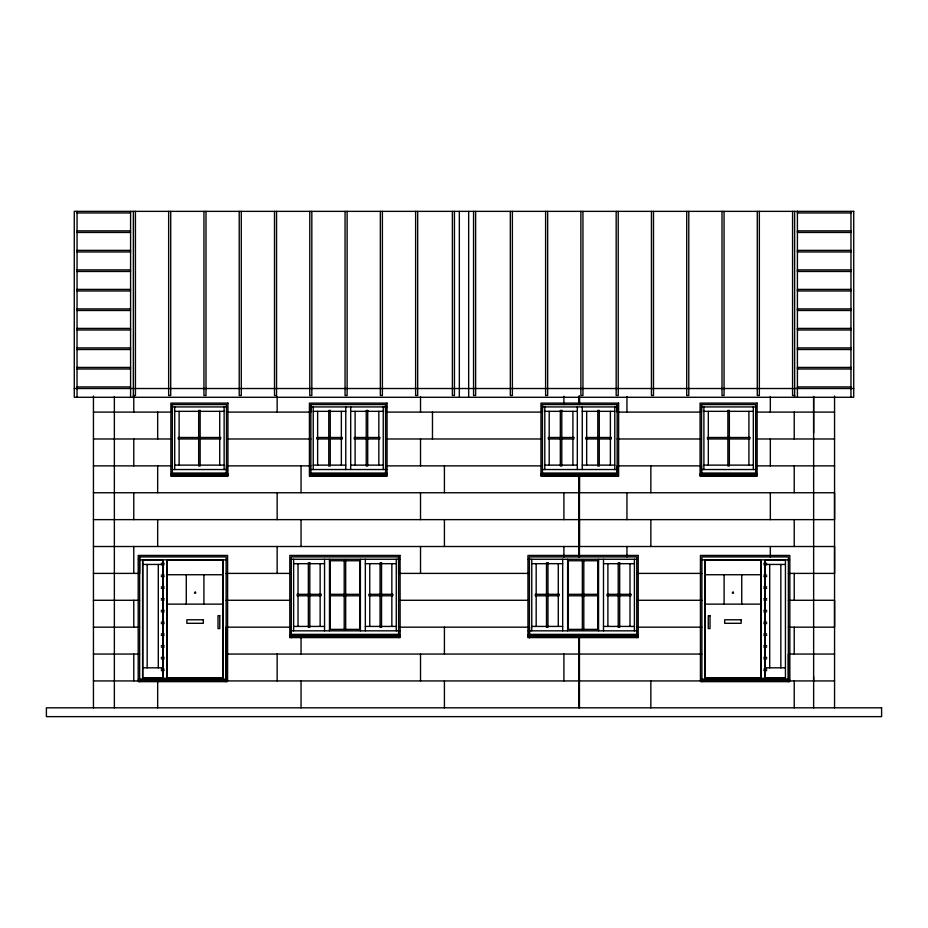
<?xml version="1.0" encoding="UTF-8"?>
<svg xmlns="http://www.w3.org/2000/svg" width="928" height="928" viewBox="0 0 928 928"><rect width="100%" height="100%" fill="white"/><g stroke="black" fill="none" stroke-linecap="round" stroke-linejoin="round"><path stroke-width="1.39" d="M226.119 681.639L226.119 556.916L139.652 556.916L139.652 573.4L93.438 573.4M310.88 465.868L226.478 465.868L226.478 476.296L226.478 404.573L172.353 404.573L172.353 412.102L93.438 412.102M226.119 680.932L226.13 627.166L291.276 627.166L291.276 637.594L291.276 556.916L398.611 556.916L398.611 637.594M385.584 476.296L385.584 404.573L310.88 404.573L310.88 412.102L226.478 412.102M385.584 404.573L385.584 412.102L542.439 412.102L542.439 404.573L617.143 404.573L617.143 476.296L617.143 465.868L701.556 465.868L701.556 476.296L701.556 404.573L755.682 404.573L755.682 476.296L755.682 465.868L834.562 465.868M398.611 556.916L398.611 573.4L529.412 573.4M529.412 627.166L529.412 637.594L529.412 627.166L398.611 627.166M578.886 556.916L578.886 546.511L93.438 546.511M578.886 404.573L578.886 396.279L578.886 403.135M579.443 519.634L579.443 546.511L834.562 546.511L834.562 573.4L788.371 573.4M579.443 404.573L579.443 396.279L579.443 403.135M617.143 404.573L617.143 412.102L701.556 412.102L701.556 404.573M788.371 680.932L788.371 654.054L834.562 654.054M813.636 680.932L813.636 676.686M813.636 433.121L813.636 396.488M77.059 212.953L130.558 212.953M850.941 212.953L797.442 212.953L797.442 211.364M77.059 230.875L130.558 230.875M850.941 230.875L797.442 230.875L797.442 232.452L850.941 232.452M77.059 232.452L130.558 232.452M77.059 250.374L130.558 250.374M850.941 250.374L797.442 250.374L797.442 251.964L850.941 251.964M77.059 251.964L130.558 251.964M77.059 269.886L130.558 269.886M850.941 269.886L797.442 269.886L797.442 271.475L850.941 271.475M77.059 271.475L130.558 271.475M77.059 289.397L130.558 289.397M850.941 289.397L797.442 289.397L797.442 290.974L850.941 290.974M77.059 290.974L130.558 290.974M77.059 308.908L130.558 308.908M850.941 308.908L797.442 308.908L797.442 310.486L850.941 310.486M77.059 310.486L130.558 310.486M77.059 328.408L130.558 328.408M850.941 328.408L797.442 328.408L797.442 329.997L850.941 329.997M77.059 329.997L130.558 329.997M77.059 347.919L130.558 347.919M850.941 347.919L797.442 347.919L797.442 349.508L850.941 349.508M77.059 349.508L130.558 349.508M77.059 367.43L130.558 367.43M850.941 367.43L797.442 367.43L797.442 369.008L850.941 369.008M77.059 369.008L130.558 369.008M77.059 386.93L130.558 386.93M850.941 386.93L797.442 386.93L797.442 388.519M74.275 388.519L853.725 388.519M133.377 395.479L135.43 395.479L135.43 211.364M794.623 395.479L792.57 395.479L792.57 211.364M172.353 406.928L226.478 406.928M309.708 406.928L386.767 406.928M542.439 406.928L617.143 406.928M701.556 406.928L755.682 406.928M174.708 411.336L224.124 411.336M313.235 411.336L345.773 411.336M350.703 411.336L383.241 411.336M544.794 411.336L577.32 411.336M582.262 411.336L614.788 411.336M703.9 411.336L753.327 411.336M755.682 412.102L834.562 412.102M93.438 438.979L172.353 438.979M226.478 438.979L310.88 438.979M385.584 438.979L542.439 438.979M617.143 438.979L701.556 438.979M755.682 438.979L834.562 438.979M174.708 465.125L224.124 465.125M313.235 465.125L345.773 465.125M350.703 465.125L383.241 465.125M544.794 465.125L577.32 465.125M582.262 465.125L614.788 465.125M703.9 465.125L753.327 465.125M93.438 465.868L172.353 465.868M385.584 465.868L542.439 465.868M172.353 469.533L226.478 469.533M309.708 469.533L386.767 469.533M542.439 469.533L617.143 469.533M701.556 469.533L755.682 469.533M172.353 473.06L226.478 473.06M309.708 473.06L386.767 473.06M542.439 473.06L617.143 473.06M701.556 473.06L755.682 473.06M172.353 473.79L171.17 473.79L171.17 475.53L227.65 475.53L227.65 473.79L226.478 473.79M310.88 473.79L309.708 473.79L309.708 475.53L386.767 475.53L386.767 473.79L385.584 473.79M542.439 473.79L541.268 473.79L541.268 475.53L618.326 475.53L618.326 473.79L617.143 473.79M701.556 473.79L700.373 473.79L700.373 475.53L756.854 475.53L756.854 473.79L755.682 473.79M171.17 474.115L227.65 474.115M309.708 474.115L386.767 474.115M541.268 474.115L618.326 474.115M700.373 474.115L756.854 474.115M171.17 474.823L227.65 474.823M309.708 474.823L386.767 474.823M541.268 474.823L618.326 474.823M700.373 474.823L756.854 474.823M93.438 492.745L578.886 492.745L578.886 476.296L578.886 555.478M93.438 519.634L834.562 519.634L834.562 492.745L579.443 492.745L579.443 476.296L579.443 556.916M291.276 559.271L399.794 559.271M528.241 559.271L636.759 559.271M138.481 559.862L227.302 559.862M700.733 559.862L789.542 559.862M785.25 560.036L765.298 560.036L765.298 678.113L785.25 678.113M329.486 560.744L360.4 560.744M567.623 560.744L598.548 560.744M161.31 563.331L164.163 563.331M763.837 563.331L766.69 563.331M293.631 563.679L324.545 563.679M365.342 563.679L396.268 563.679M531.767 563.679L562.681 563.679M603.49 563.679L634.404 563.679M142.773 564.444L162.702 564.444M765.298 564.444L785.25 564.444M161.31 564.804L164.163 564.804M763.837 564.804L766.69 564.804M226.119 573.4L291.276 573.4M636.759 573.4L701.904 573.4M167.179 574.734L223.01 574.734M705.025 574.734L760.821 574.734M161.31 575.093L164.163 575.093M763.837 575.093L766.69 575.093M161.31 576.566L164.163 576.566M763.837 576.566L766.69 576.566M161.31 586.856L164.163 586.856M763.837 586.856L766.69 586.856M161.31 588.317L164.163 588.317M763.837 588.317L766.69 588.317M330.194 594.314L359.693 594.314M568.33 594.314L597.841 594.314M330.194 595.788L359.693 595.788M568.33 595.788L597.841 595.788M161.31 598.606L164.163 598.606M763.837 598.606L766.69 598.606M161.31 600.08L164.163 600.08M763.837 600.08L766.69 600.08M93.438 600.277L139.652 600.277M226.13 600.277L291.276 600.277M398.611 600.277L529.412 600.277M636.759 600.277L701.904 600.277M788.371 600.277L834.562 600.277L834.562 627.166L788.371 627.166M167.179 604.128L223.01 604.128M705.025 604.128L760.821 604.128M161.31 610.369L164.163 610.369M763.837 610.369L766.69 610.369M161.31 611.842L164.163 611.842M763.837 611.842L766.69 611.842M161.31 622.131L164.163 622.131M763.837 622.131L766.69 622.131M161.31 623.604L164.163 623.604M763.837 623.604L766.69 623.604M293.631 626.423L324.545 626.423M365.342 626.423L396.268 626.423M531.767 626.423L562.681 626.423M603.49 626.423L634.404 626.423M93.438 627.166L139.652 627.166M636.759 627.166L701.904 627.166M329.486 629.37L360.4 629.37M567.623 629.37L598.548 629.37M291.276 630.831L399.794 630.831M528.241 630.831L636.759 630.831M161.31 633.894L164.163 633.894M763.837 633.894L766.69 633.894M291.276 634.358L399.794 634.358M528.241 634.358L636.759 634.358M291.276 635.088L290.093 635.088L290.093 636.828L399.794 636.828L399.794 635.088L398.611 635.088M529.412 635.088L528.241 635.088L528.241 636.828L637.93 636.828L637.93 635.088L636.759 635.088M161.31 635.367L164.163 635.367M763.837 635.367L766.69 635.367M290.093 635.425L399.794 635.425M528.241 635.425L637.93 635.425M290.093 636.132L399.794 636.132M528.241 636.132L637.93 636.132M161.31 645.656L164.163 645.656M763.837 645.656L766.69 645.656M161.31 647.118L164.163 647.118M763.837 647.118L766.69 647.118M93.438 654.054L139.652 654.054M226.119 654.054L578.886 654.054L578.886 637.594L578.886 707.82M579.443 654.054L701.904 654.054M161.31 657.407L164.163 657.407M763.837 657.407L766.69 657.407M161.31 658.88L164.163 658.88M763.837 658.88L766.69 658.88M142.773 667.824L162.702 667.824M765.298 667.824L785.25 667.824M161.31 669.169L164.163 669.169M763.837 669.169L766.69 669.169M161.31 670.642L164.163 670.642M763.837 670.642L766.69 670.642M142.599 678.287L223.184 678.287M704.851 678.287L785.436 678.287M138.481 679.168L227.302 679.168M700.733 679.168L789.542 679.168M139.652 679.888L138.481 679.888L138.481 681.639L227.302 681.639L227.302 679.888L226.119 679.888M701.904 679.888L700.733 679.888L700.733 681.639L789.542 681.639L789.542 679.888L788.371 679.888M138.481 680.224L227.302 680.224M700.733 680.224L789.542 680.224M93.438 680.932L139.107 680.932M227.174 680.932L701.545 680.932M789.02 680.932L834.562 680.932M850.964 211.364L850.964 397.277M834.562 396.047L834.562 707.82M813.636 396.778L813.636 707.82M797.419 211.364L797.419 397.277M794.623 211.364L794.646 397.277M794.229 412.102L794.229 438.979M794.229 465.868L794.229 492.745M794.229 519.634L794.229 546.511M794.229 573.4L794.229 600.277M794.229 627.166L794.229 654.054M794.229 680.932L794.229 707.82M789.844 680.932L789.844 555.443L700.431 555.443L700.431 680.932M788.371 681.639L788.371 556.916L701.904 556.916L701.904 681.639M785.436 559.862L785.436 679.168M780.842 564.444L780.842 667.824M770.333 396.534L770.333 412.102M770.333 438.979L770.333 465.868M770.333 492.745L770.333 519.634M770.333 546.511L770.333 556.916M769.706 564.444L769.706 667.824M765.113 559.862L765.113 678.287M760.995 559.862L760.995 678.287M759.348 211.364L759.348 395.479L757.283 395.479L757.283 211.364M753.327 406.928L753.327 469.533M748.919 411.336L748.919 465.125M741.739 574.734L741.739 604.128M724.06 211.364L724.06 395.479L722.007 395.479L722.007 211.364M724.107 574.734L724.107 604.128M708.319 411.336L708.319 465.125M704.851 559.862L704.851 679.168M703.9 406.928L703.9 469.533M688.785 211.364L688.785 395.479L686.72 395.479L686.72 211.364M653.498 211.364L653.498 395.479L651.444 395.479L651.444 211.364M650.853 465.868L650.853 492.745M650.853 519.634L650.853 546.511M650.853 680.932L650.853 707.82M636.759 637.594L636.759 556.916L529.412 556.916L529.412 637.594M634.404 559.271L634.404 630.831M629.996 563.679L629.996 626.423M626.957 396.534L626.957 412.102M626.957 492.745L626.957 519.634M626.957 546.511L626.957 556.916M618.222 211.364L618.222 395.479L616.169 395.479L616.169 211.364M614.788 406.928L614.788 469.533M610.38 411.336L610.38 465.125M607.898 563.679L607.898 626.423M603.49 559.271L603.49 630.831M598.548 559.271L598.548 630.831M597.841 559.978L597.841 630.124M586.67 411.336L586.67 465.125M582.946 211.364L582.946 395.479L580.882 395.479L580.882 211.364M582.262 406.928L582.262 469.533M579.443 637.594L579.443 707.82M577.32 406.928L577.32 469.533M572.912 411.336L572.912 465.125M568.33 559.978L568.33 630.124M567.623 559.271L567.623 630.831M563.899 396.279L563.899 404.573M563.899 492.745L563.899 519.634M563.899 546.511L563.899 556.916M563.899 654.054L563.899 680.932M562.681 559.271L562.681 630.831M558.273 563.679L558.273 626.423M549.202 411.336L549.202 465.125M547.659 211.364L547.659 395.479L545.606 395.479L545.606 211.364M544.794 406.928L544.794 469.533M542.439 404.573L542.439 476.296M536.175 563.679L536.175 626.423M531.767 559.271L531.767 630.831M512.384 211.364L512.384 395.479L510.319 395.479L510.319 211.364M475.623 211.364L475.623 395.479L473.558 395.479L473.558 211.364M468.663 211.364L468.663 397.219M459.337 211.364L459.337 397.219M454.442 211.364L454.442 395.479L452.377 395.479L452.377 211.364M444.419 465.868L444.419 492.745M444.419 519.634L444.419 546.511M444.419 627.166L444.419 654.054M444.419 680.932L444.419 707.82M432.471 412.102L432.471 438.979M420.523 396.534L420.523 412.102M420.523 438.979L420.523 465.868M420.523 492.745L420.523 519.634M420.523 546.511L420.523 573.4M420.523 654.054L420.523 680.932M417.681 211.364L417.681 395.479L415.616 395.479L415.616 211.364M396.268 559.271L396.268 630.831M391.848 563.679L391.848 626.423M383.241 406.928L383.241 469.533M382.394 211.364L382.394 395.479L380.341 395.479L380.341 211.364M378.833 411.336L378.833 465.125M369.75 563.679L369.75 626.423M365.342 559.271L365.342 630.831M360.4 559.271L360.4 630.831M359.693 559.978L359.693 630.124M355.111 411.336L355.111 465.125M350.703 406.928L350.703 469.533M347.118 211.364L347.118 395.479L345.054 395.479L345.054 211.364M345.773 406.928L345.773 469.533M341.353 411.336L341.353 465.125M330.194 559.978L330.194 630.124M329.486 559.271L329.486 630.831M324.545 559.271L324.545 630.831M320.137 563.679L320.137 626.423M317.643 411.336L317.643 465.125M313.235 406.928L313.235 469.533M311.831 211.364L311.831 395.479L309.778 395.479L309.778 211.364M310.88 404.573L310.88 476.296M301.043 465.868L301.043 492.745M301.043 519.634L301.043 546.511M301.043 637.594L301.043 654.054M301.043 680.932L301.043 707.82M298.039 563.679L298.039 626.423M293.631 559.271L293.631 630.831M277.147 396.534L277.147 412.102M277.147 492.745L277.147 519.634M277.147 546.511L277.147 573.4M277.147 654.054L277.147 680.932M276.556 211.364L276.556 395.479L274.502 395.479L274.502 211.364M241.28 211.364L241.28 395.479L239.215 395.479L239.215 211.364M227.592 680.932L227.592 555.443L138.191 555.443L138.191 680.932M224.124 406.928L224.124 469.533M223.184 559.862L223.184 679.168M219.716 411.336L219.716 465.125M205.993 211.364L205.993 395.479L203.94 395.479L203.94 211.364M203.916 574.734L203.916 604.128M186.273 574.734L186.273 604.128M179.116 411.336L179.116 465.125M174.708 406.928L174.708 469.533M172.353 404.573L172.353 476.296M170.717 211.364L170.717 395.479L168.652 395.479L168.652 211.364M167.005 559.862L167.005 678.287M162.887 559.862L162.887 678.287M158.294 564.444L158.294 667.824M157.667 412.102L157.667 438.979M157.667 465.868L157.667 492.745M157.667 519.634L157.667 546.511M157.667 680.932L157.667 707.82M147.181 564.444L147.181 667.824M142.599 559.862L142.599 679.168M139.652 556.916L139.652 681.639M133.771 396.534L133.771 412.102M133.771 438.979L133.771 465.868M133.771 492.745L133.771 519.634M133.771 546.511L133.771 573.4M133.771 600.277L133.771 627.166M133.771 654.054L133.771 680.932M133.377 211.364L133.354 397.277M130.581 211.364L130.581 397.277M114.364 396.488L114.364 707.82M93.438 396.047L93.438 707.82M77.059 211.364L77.036 397.277M853.725 211.364L74.275 211.364L74.275 397.277L853.725 397.277L853.725 211.364M227.952 403.112L170.88 403.112L170.88 476.296L227.952 476.296L227.952 403.112M387.057 403.112L309.418 403.112L309.418 476.296L387.057 476.296L387.057 403.112M618.616 403.112L540.966 403.112L540.966 476.296L618.616 476.296L618.616 403.112M757.144 403.112L700.083 403.112L700.083 476.296L757.144 476.296L757.144 403.112M200.146 410.454L198.673 410.454L198.673 466.007L200.146 466.007L200.146 410.454M330.24 410.454L328.767 410.454L328.767 466.007L330.24 466.007L330.24 410.454M367.708 410.454L366.235 410.454L366.235 466.007L367.708 466.007L367.708 410.454M561.788 410.454L560.326 410.454L560.326 466.007L561.788 466.007L561.788 410.454M599.268 410.454L597.794 410.454L597.794 466.007L599.268 466.007L599.268 410.454M729.35 410.454L727.877 410.454L727.877 466.007L729.35 466.007L729.35 410.454M220.597 437.494L178.234 437.494L178.234 438.967L220.597 438.967L220.597 437.494M342.235 437.494L316.761 437.494L316.761 438.967L342.235 438.967L342.235 437.494M379.714 437.494L354.229 437.494L354.229 438.967L379.714 438.967L379.714 437.494M573.794 437.494L548.32 437.494L548.32 438.967L573.794 438.967L573.794 437.494M611.262 437.494L585.788 437.494L585.788 438.967L611.262 438.967L611.262 437.494M749.801 437.494L707.438 437.494L707.438 438.967L749.801 438.967L749.801 437.494M400.084 555.443L289.803 555.443L289.803 637.594L400.13 637.594L400.084 555.443M638.22 555.443L527.951 555.443L527.951 637.594L638.22 637.594L638.22 555.443M162.702 560.036L142.773 560.036L142.773 678.113L162.702 678.113L162.702 560.036M223.01 560.036L167.179 560.036L167.179 678.113L223.01 678.113L223.01 560.036M345.68 559.978L344.207 559.978L344.207 630.124L345.68 630.124L345.68 559.978M583.816 559.978L582.355 559.978L582.355 630.124L583.816 630.124L583.816 559.978M760.821 560.036L705.025 560.036L705.025 678.113L760.821 678.113L760.821 560.036M309.824 562.797L308.351 562.797L308.351 627.305L309.824 627.305L309.824 562.797M381.536 562.797L380.062 562.797L380.062 627.305L381.536 627.305L381.536 562.797M547.961 562.797L546.488 562.797L546.488 627.305L547.961 627.305L547.961 562.797M619.684 562.797L618.21 562.797L618.21 627.305L619.684 627.305L619.684 562.797M195.564 592.261L194.625 592.261L194.625 593.201L195.564 593.201L195.564 592.261M733.398 592.261L732.447 592.261L732.447 593.201L733.398 593.201L733.398 592.261M321.018 594.314L297.157 594.314L297.157 595.788L321.018 595.788L321.018 594.314M392.73 594.314L368.868 594.314L368.868 595.788L392.73 595.788L392.73 594.314M559.155 594.314L535.294 594.314L535.294 595.788L559.155 595.788L559.155 594.314M630.878 594.314L607.016 594.314L607.016 595.788L630.878 595.788L630.878 594.314M219.774 615.658L218.01 615.658L218.01 628.604L219.774 628.604L219.774 615.658M710.024 615.658L708.261 615.658L708.261 628.604L710.024 628.604L710.024 615.658M203.325 619.776L186.864 619.776L186.864 623.303L203.325 623.303L203.325 619.776M741.159 619.776L724.687 619.776L724.687 623.303L741.159 623.303L741.159 619.776M881.6 707.82L46.4 707.82L46.4 716.636L881.6 716.636L881.6 707.82"/></g></svg>
